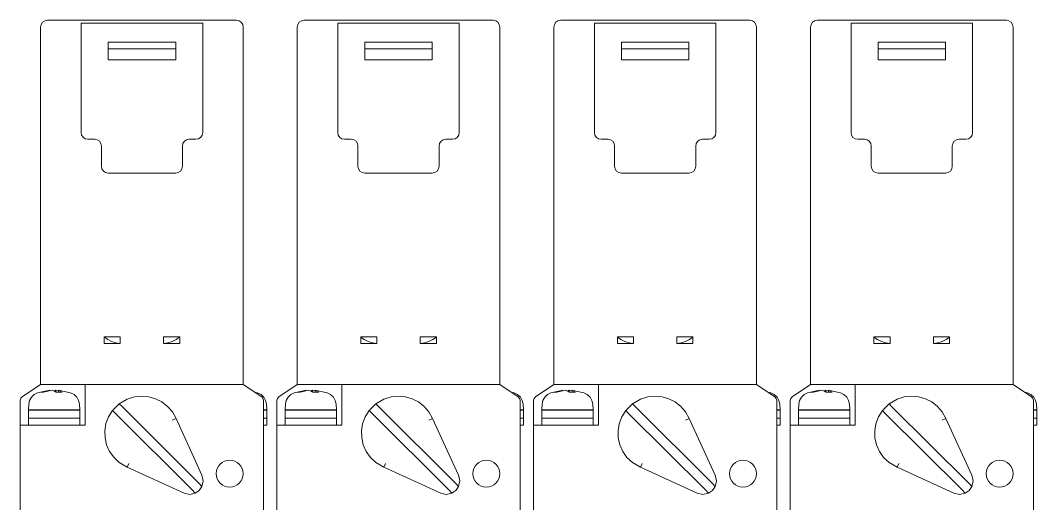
# Model space of a CAD drawing. Header units: millimetres. Extents: x 21 to 785, y 28 to 272.
# Drawn here: x 680.8 to 756, y 167.4 to 203.2 of the extents above; entities that cross this region are included whole.
import ezdxf

# ---------------------------------------------------------------- set-up
doc = ezdxf.new("R2010")
doc.units = ezdxf.units.MM

msp = doc.modelspace()

# ---------------------------------------------------------------- linework, layer by layer
at = {"color": 7, "lineweight": 0}
for points in [[(682.754, 203.219), (682.56, 203.18), (682.401, 203.073), (682.294, 202.914), (682.255, 202.719)], [(682.754, 203.219), (696.754, 203.219)], [(697.253, 202.719), (697.214, 202.914), (697.107, 203.073), (696.948, 203.18), (696.754, 203.219)], [(701.75, 203.218), (701.556, 203.179), (701.397, 203.072), (701.29, 202.913), (701.251, 202.718)], [(701.75, 203.218), (715.75, 203.218)], [(716.249, 202.718), (716.209, 202.913), (716.103, 203.072), (715.944, 203.179), (715.75, 203.218)], [(720.748, 203.218), (720.554, 203.179), (720.395, 203.072), (720.288, 202.913), (720.249, 202.718)], [(720.748, 203.218), (734.748, 203.218)], [(735.247, 202.718), (735.207, 202.913), (735.1, 203.072), (734.942, 203.179), (734.748, 203.218)], [(739.746, 203.218), (739.552, 203.179), (739.393, 203.072), (739.286, 202.913), (739.247, 202.718)], [(739.746, 203.218), (753.746, 203.218)], [(754.245, 202.718), (754.205, 202.913), (754.098, 203.072), (753.94, 203.179), (753.746, 203.218)], [(682.255, 176.221), (682.255, 202.719)], [(685.254, 202.999), (694.254, 202.999)], [(685.254, 194.9), (685.254, 202.999)], [(694.254, 194.9), (694.254, 202.999)], [(697.253, 202.719), (697.253, 176.221)], [(701.251, 176.22), (701.251, 202.718)], [(704.25, 202.998), (713.25, 202.998)], [(704.25, 194.899), (704.25, 202.998)], [(713.25, 194.899), (713.25, 202.998)], [(716.249, 202.718), (716.249, 176.22)], [(720.249, 176.22), (720.249, 202.718)], [(723.248, 202.998), (732.248, 202.998)], [(723.248, 194.899), (723.248, 202.998)], [(732.248, 194.899), (732.248, 202.998)], [(735.247, 202.718), (735.247, 176.22)], [(739.247, 176.22), (739.247, 202.718)], [(742.246, 202.998), (751.246, 202.998)], [(742.246, 194.899), (742.246, 202.998)], [(751.246, 194.899), (751.246, 202.998)], [(754.245, 202.718), (754.245, 176.22)], [(687.254, 201.599), (692.254, 201.599)], [(687.254, 201.599), (687.254, 201.1)], [(687.254, 201.1), (687.254, 200.299)], [(687.254, 201.1), (692.254, 201.1)], [(692.254, 201.599), (692.254, 201.1)], [(692.254, 201.1), (692.254, 200.299)], [(706.25, 201.598), (711.249, 201.598)], [(706.25, 201.598), (706.25, 201.099)], [(706.25, 201.099), (706.25, 200.298)], [(706.25, 201.099), (711.249, 201.099)], [(711.249, 201.598), (711.249, 201.099)], [(711.249, 201.099), (711.249, 200.298)], [(725.248, 201.598), (730.247, 201.598)], [(725.248, 201.598), (725.248, 201.099)], [(725.248, 201.099), (725.248, 200.298)], [(725.248, 201.099), (730.247, 201.099)], [(730.247, 201.598), (730.247, 201.099)], [(730.247, 201.099), (730.247, 200.298)], [(744.246, 201.598), (749.245, 201.598)], [(744.246, 201.598), (744.246, 201.099)], [(744.246, 201.099), (744.246, 200.298)], [(744.246, 201.099), (749.245, 201.099)], [(749.245, 201.598), (749.245, 201.099)], [(749.245, 201.099), (749.245, 200.298)], [(687.254, 200.299), (692.254, 200.299)], [(706.25, 200.298), (711.249, 200.298)], [(725.248, 200.298), (730.247, 200.298)], [(744.246, 200.298), (749.245, 200.298)], [(685.254, 194.9), (685.293, 194.705), (685.401, 194.547), (685.56, 194.44), (685.754, 194.4)], [(693.753, 194.4), (693.948, 194.44), (694.108, 194.547), (694.215, 194.705), (694.254, 194.9)], [(704.25, 194.899), (704.289, 194.704), (704.396, 194.545), (704.555, 194.438), (704.75, 194.399)], [(712.749, 194.399), (712.944, 194.438), (713.103, 194.545), (713.211, 194.704), (713.25, 194.899)], [(723.248, 194.899), (723.287, 194.704), (723.394, 194.545), (723.553, 194.438), (723.747, 194.399)], [(731.747, 194.399), (731.942, 194.438), (732.101, 194.545), (732.209, 194.704), (732.248, 194.899)], [(742.246, 194.899), (742.285, 194.704), (742.392, 194.545), (742.551, 194.438), (742.745, 194.399)], [(750.745, 194.399), (750.94, 194.438), (751.099, 194.545), (751.207, 194.704), (751.246, 194.899)], [(686.255, 194.4), (685.754, 194.4)], [(686.754, 193.9), (686.715, 194.095), (686.608, 194.254), (686.449, 194.361), (686.255, 194.4)], [(693.254, 194.4), (693.059, 194.361), (692.9, 194.254), (692.793, 194.095), (692.754, 193.9)], [(693.753, 194.4), (693.254, 194.4)], [(705.25, 194.399), (704.75, 194.399)], [(705.75, 193.898), (705.711, 194.093), (705.604, 194.252), (705.445, 194.36), (705.25, 194.399)], [(712.25, 194.399), (712.055, 194.36), (711.896, 194.252), (711.789, 194.093), (711.749, 193.898)], [(712.749, 194.399), (712.25, 194.399)], [(724.248, 194.399), (723.747, 194.399)], [(724.748, 193.898), (724.709, 194.093), (724.602, 194.252), (724.443, 194.36), (724.248, 194.399)], [(731.248, 194.399), (731.053, 194.36), (730.894, 194.252), (730.787, 194.093), (730.747, 193.898)], [(731.747, 194.399), (731.248, 194.399)], [(743.246, 194.399), (742.745, 194.399)], [(743.746, 193.898), (743.707, 194.093), (743.6, 194.252), (743.441, 194.36), (743.246, 194.399)], [(750.246, 194.399), (750.051, 194.36), (749.892, 194.252), (749.785, 194.093), (749.745, 193.898)], [(750.745, 194.399), (750.246, 194.399)], [(686.754, 193.9), (686.754, 192.401)], [(692.754, 192.401), (692.754, 193.9)], [(705.75, 193.898), (705.75, 192.399)], [(711.749, 192.399), (711.749, 193.898)], [(724.748, 193.898), (724.748, 192.399)], [(730.747, 192.399), (730.747, 193.898)], [(743.746, 193.898), (743.746, 192.399)], [(749.745, 192.399), (749.745, 193.898)], [(686.754, 192.401), (686.794, 192.206), (686.901, 192.047), (687.06, 191.939), (687.254, 191.9)], [(692.254, 191.9), (687.254, 191.9)], [(692.254, 191.9), (692.448, 191.939), (692.607, 192.047), (692.714, 192.206), (692.754, 192.401)], [(705.75, 192.399), (705.789, 192.204), (705.896, 192.045), (706.055, 191.938), (706.25, 191.899)], [(711.249, 191.899), (706.25, 191.899)], [(711.249, 191.899), (711.444, 191.938), (711.603, 192.045), (711.71, 192.204), (711.749, 192.399)], [(724.748, 192.399), (724.787, 192.204), (724.894, 192.045), (725.053, 191.938), (725.248, 191.899)], [(730.247, 191.899), (725.248, 191.899)], [(730.247, 191.899), (730.442, 191.938), (730.601, 192.045), (730.708, 192.204), (730.747, 192.399)], [(743.746, 192.399), (743.785, 192.204), (743.892, 192.045), (744.051, 191.938), (744.246, 191.899)], [(749.245, 191.899), (744.246, 191.899)], [(749.245, 191.899), (749.44, 191.938), (749.599, 192.045), (749.706, 192.204), (749.745, 192.399)], [(686.954, 179.771), (688.154, 179.771)], [(686.954, 179.771), (686.954, 179.266)], [(686.954, 179.751), (687.221, 179.558), (687.514, 179.413), (687.827, 179.317), (688.154, 179.273)], [(686.954, 179.266), (688.154, 179.266)], [(688.154, 179.266), (688.154, 179.771)], [(691.353, 179.771), (692.554, 179.771)], [(691.353, 179.771), (691.353, 179.266)], [(691.353, 179.273), (691.68, 179.317), (691.993, 179.413), (692.287, 179.558), (692.554, 179.751)], [(691.353, 179.266), (692.554, 179.266)], [(692.554, 179.266), (692.554, 179.771)], [(705.95, 179.769), (707.15, 179.769)], [(705.95, 179.769), (705.95, 179.265)], [(705.95, 179.749), (706.217, 179.557), (706.51, 179.412), (706.823, 179.316), (707.15, 179.272)], [(705.95, 179.265), (707.15, 179.265)], [(707.15, 179.265), (707.15, 179.769)], [(710.349, 179.769), (711.55, 179.769)], [(710.349, 179.769), (710.349, 179.265)], [(710.349, 179.272), (710.676, 179.316), (710.989, 179.412), (711.283, 179.557), (711.55, 179.749)], [(710.349, 179.265), (711.55, 179.265)], [(711.55, 179.265), (711.55, 179.769)], [(724.948, 179.769), (726.148, 179.769)], [(724.948, 179.769), (724.948, 179.265)], [(724.948, 179.749), (725.215, 179.557), (725.508, 179.412), (725.821, 179.316), (726.148, 179.272)], [(724.948, 179.265), (726.148, 179.265)], [(726.148, 179.265), (726.148, 179.769)], [(729.347, 179.769), (730.548, 179.769)], [(729.347, 179.769), (729.347, 179.265)], [(729.347, 179.272), (729.674, 179.316), (729.987, 179.412), (730.281, 179.557), (730.548, 179.749)], [(729.347, 179.265), (730.548, 179.265)], [(730.548, 179.265), (730.548, 179.769)], [(743.946, 179.769), (745.146, 179.769)], [(743.946, 179.769), (743.946, 179.265)], [(743.946, 179.749), (744.213, 179.557), (744.506, 179.412), (744.819, 179.316), (745.146, 179.272)], [(743.946, 179.265), (745.146, 179.265)], [(745.146, 179.265), (745.146, 179.769)], [(748.345, 179.769), (749.545, 179.769)], [(748.345, 179.769), (748.345, 179.265)], [(748.345, 179.272), (748.672, 179.316), (748.985, 179.412), (749.279, 179.557), (749.545, 179.749)], [(748.345, 179.265), (749.545, 179.265)], [(749.545, 179.265), (749.545, 179.769)], [(680.888, 175.314), (682.255, 176.225)], [(682.754, 176.221), (682.255, 176.221)], [(682.754, 176.221), (696.754, 176.221)], [(685.555, 173.226), (685.555, 176.225)], [(696.712, 176.225), (685.555, 176.225)], [(696.712, 176.225), (697.253, 176.225)], [(697.253, 176.221), (696.754, 176.221)], [(697.253, 176.225), (698.62, 175.314)], [(699.884, 175.313), (701.251, 176.224)], [(701.75, 176.22), (701.251, 176.22)], [(701.75, 176.22), (715.75, 176.22)], [(704.551, 173.224), (704.551, 176.224)], [(715.708, 176.224), (704.551, 176.224)], [(715.708, 176.224), (716.249, 176.224)], [(716.249, 176.22), (715.75, 176.22)], [(716.249, 176.224), (717.616, 175.313)], [(718.882, 175.313), (720.249, 176.224)], [(720.748, 176.22), (720.249, 176.22)], [(720.748, 176.22), (734.748, 176.22)], [(723.549, 173.224), (723.549, 176.224)], [(734.706, 176.224), (723.549, 176.224)], [(734.706, 176.224), (735.247, 176.224)], [(735.247, 176.22), (734.748, 176.22)], [(735.247, 176.224), (736.614, 175.313)], [(737.88, 175.313), (739.247, 176.224)], [(739.746, 176.22), (739.247, 176.22)], [(739.746, 176.22), (753.746, 176.22)], [(742.547, 173.224), (742.547, 176.224)], [(753.704, 176.224), (742.547, 176.224)], [(753.704, 176.224), (754.245, 176.224)], [(754.245, 176.22), (753.746, 176.22)], [(754.245, 176.224), (755.612, 175.313)], [(680.888, 175.314), (680.79, 175.206), (680.755, 175.065)], [(682.037, 175.608), (681.78, 175.486), (681.577, 175.297), (681.439, 175.056), (681.379, 174.778)], [(682.599, 175.748), (682.037, 175.608)], [(682.285, 175.674), (682.928, 175.801)], [(682.285, 175.674), (682.476, 175.674)], [(682.476, 175.674), (683.119, 175.801)], [(683.385, 175.674), (683.119, 175.801)], [(683.254, 175.736), (683.391, 175.801)], [(683.385, 175.674), (683.846, 175.674)], [(683.51, 175.784), (683.391, 175.801)], [(683.391, 175.801), (683.391, 175.676)], [(683.911, 175.747), (683.581, 175.801)], [(683.846, 175.674), (683.581, 175.801)], [(683.581, 175.801), (683.581, 175.674)], [(684.472, 175.608), (683.911, 175.747)], [(685.13, 174.778), (685.07, 175.056), (684.932, 175.297), (684.728, 175.486), (684.472, 175.608)], [(692.28, 173.712), (692.01, 174.199), (691.659, 174.61), (691.241, 174.939), (690.772, 175.18), (690.266, 175.328), (689.737, 175.376), (689.2, 175.32), (688.669, 175.152), (688.074, 174.802)], [(698.314, 175.608), (698.085, 175.671)], [(698.972, 174.778), (698.912, 175.056), (698.775, 175.297), (698.571, 175.486), (698.314, 175.608)], [(698.753, 175.065), (698.717, 175.206), (698.62, 175.314)], [(699.884, 175.313), (699.786, 175.205), (699.75, 175.064)], [(701.033, 175.606), (700.776, 175.485), (700.573, 175.296), (700.435, 175.054), (700.375, 174.776)], [(701.595, 175.746), (701.033, 175.606)], [(701.281, 175.672), (701.924, 175.8)], [(701.281, 175.672), (701.472, 175.672)], [(701.472, 175.672), (702.114, 175.8)], [(702.381, 175.672), (702.114, 175.8)], [(702.25, 175.735), (702.387, 175.8)], [(702.381, 175.672), (702.842, 175.672)], [(702.506, 175.783), (702.387, 175.8)], [(702.387, 175.8), (702.387, 175.675)], [(702.907, 175.746), (702.576, 175.8)], [(702.842, 175.672), (702.576, 175.8)], [(702.576, 175.8), (702.576, 175.672)], [(703.468, 175.606), (702.907, 175.746)], [(704.126, 174.776), (704.066, 175.054), (703.928, 175.296), (703.724, 175.485), (703.468, 175.606)], [(711.276, 173.711), (711.006, 174.198), (710.655, 174.609), (710.237, 174.937), (709.768, 175.179), (709.262, 175.326), (708.733, 175.375), (708.195, 175.318), (707.664, 175.151), (707.07, 174.801)], [(717.31, 175.606), (717.08, 175.67)], [(717.968, 174.776), (717.908, 175.054), (717.77, 175.296), (717.567, 175.485), (717.31, 175.606)], [(717.749, 175.064), (717.713, 175.205), (717.616, 175.313)], [(718.882, 175.313), (718.784, 175.205), (718.748, 175.064)], [(720.031, 175.606), (719.774, 175.485), (719.571, 175.296), (719.433, 175.054), (719.373, 174.776)], [(720.593, 175.746), (720.031, 175.606)], [(720.279, 175.672), (720.922, 175.8)], [(720.279, 175.672), (720.47, 175.672)], [(720.47, 175.672), (721.112, 175.8)], [(721.379, 175.672), (721.112, 175.8)], [(721.248, 175.735), (721.384, 175.8)], [(721.379, 175.672), (721.84, 175.672)], [(721.504, 175.783), (721.384, 175.8)], [(721.384, 175.8), (721.384, 175.675)], [(721.905, 175.746), (721.574, 175.8)], [(721.84, 175.672), (721.574, 175.8)], [(721.574, 175.8), (721.574, 175.672)], [(722.466, 175.606), (721.905, 175.746)], [(723.124, 174.776), (723.064, 175.054), (722.926, 175.296), (722.722, 175.485), (722.466, 175.606)], [(730.274, 173.711), (730.004, 174.198), (729.653, 174.609), (729.235, 174.937), (728.766, 175.179), (728.26, 175.326), (727.731, 175.375), (727.193, 175.318), (726.662, 175.151), (726.068, 174.801)], [(736.308, 175.606), (736.078, 175.67)], [(736.966, 174.776), (736.906, 175.054), (736.768, 175.296), (736.565, 175.485), (736.308, 175.606)], [(736.746, 175.064), (736.711, 175.205), (736.614, 175.313)], [(737.88, 175.313), (737.782, 175.205), (737.746, 175.064)], [(739.029, 175.606), (738.772, 175.485), (738.569, 175.296), (738.431, 175.054), (738.371, 174.776)], [(739.591, 175.746), (739.029, 175.606)], [(739.277, 175.672), (739.92, 175.8)], [(739.277, 175.672), (739.468, 175.672)], [(739.468, 175.672), (740.11, 175.8)], [(740.377, 175.672), (740.11, 175.8)], [(740.246, 175.735), (740.382, 175.8)], [(740.377, 175.672), (740.838, 175.672)], [(740.502, 175.783), (740.382, 175.8)], [(740.382, 175.8), (740.382, 175.675)], [(740.903, 175.746), (740.572, 175.8)], [(740.838, 175.672), (740.572, 175.8)], [(740.572, 175.8), (740.572, 175.672)], [(741.464, 175.606), (740.903, 175.746)], [(742.122, 174.776), (742.062, 175.054), (741.924, 175.296), (741.72, 175.485), (741.464, 175.606)], [(749.272, 173.711), (749.002, 174.198), (748.651, 174.609), (748.233, 174.937), (747.764, 175.179), (747.258, 175.326), (746.729, 175.375), (746.191, 175.318), (745.66, 175.151), (745.066, 174.801)], [(755.306, 175.606), (755.076, 175.67)], [(755.964, 174.776), (755.904, 175.054), (755.766, 175.296), (755.563, 175.485), (755.306, 175.606)], [(755.744, 175.064), (755.709, 175.205), (755.612, 175.313)], [(680.755, 173.226), (680.755, 175.065)], [(681.379, 174.778), (681.355, 174.346)], [(685.154, 174.346), (685.13, 174.778)], [(688.074, 174.802), (687.578, 174.308)], [(688.287, 174.588), (688.074, 174.802)], [(688.287, 174.588), (693.966, 168.913)], [(698.753, 175.065), (698.753, 160.625)], [(698.997, 174.346), (698.972, 174.778)], [(699.75, 173.224), (699.75, 175.064)], [(700.375, 174.776), (700.351, 174.344)], [(704.15, 174.344), (704.126, 174.776)], [(707.07, 174.801), (706.574, 174.306)], [(707.283, 174.587), (707.07, 174.801)], [(707.283, 174.587), (712.962, 168.911)], [(717.749, 175.064), (717.749, 160.624)], [(717.993, 174.344), (717.968, 174.776)], [(718.748, 173.224), (718.748, 175.064)], [(719.373, 174.776), (719.349, 174.344)], [(723.148, 174.344), (723.124, 174.776)], [(726.068, 174.801), (725.572, 174.306)], [(726.281, 174.587), (726.068, 174.801)], [(726.281, 174.587), (731.96, 168.911)], [(736.746, 175.064), (736.746, 160.624)], [(736.991, 174.344), (736.966, 174.776)], [(737.746, 173.224), (737.746, 175.064)], [(738.371, 174.776), (738.347, 174.344)], [(742.146, 174.344), (742.122, 174.776)], [(745.066, 174.801), (744.57, 174.306)], [(745.279, 174.587), (745.066, 174.801)], [(745.279, 174.587), (750.958, 168.911)], [(755.744, 175.064), (755.744, 160.624)], [(755.989, 174.344), (755.964, 174.776)], [(681.355, 174.346), (685.154, 174.346)], [(685.154, 174.335), (681.355, 174.335)], [(681.355, 174.335), (681.355, 173.735)], [(682.766, 174.335), (683.116, 174.335)], [(685.154, 173.735), (685.154, 174.335)], [(687.578, 174.308), (687.284, 173.835), (687.095, 173.328), (687.01, 172.804), (687.026, 172.276), (687.143, 171.762), (687.357, 171.275), (687.668, 170.833), (688.072, 170.449), (688.669, 170.1)], [(687.578, 174.308), (687.793, 174.093)], [(693.474, 168.414), (687.793, 174.093)], [(698.753, 174.346), (698.997, 174.346)], [(698.997, 174.335), (698.753, 174.335)], [(698.997, 173.735), (698.997, 174.335)], [(700.351, 174.344), (704.15, 174.344)], [(704.15, 174.334), (700.351, 174.334)], [(700.351, 174.334), (700.351, 173.734)], [(701.762, 174.334), (702.112, 174.334)], [(704.15, 173.734), (704.15, 174.334)], [(706.574, 174.306), (706.28, 173.834), (706.091, 173.327), (706.006, 172.802), (706.022, 172.275), (706.139, 171.76), (706.353, 171.274), (706.664, 170.831), (707.068, 170.448), (707.664, 170.098)], [(706.574, 174.306), (706.788, 174.092)], [(712.47, 168.413), (706.788, 174.092)], [(717.749, 174.344), (717.993, 174.344)], [(717.993, 174.334), (717.749, 174.334)], [(717.993, 173.734), (717.993, 174.334)], [(719.349, 174.344), (723.148, 174.344)], [(723.148, 174.334), (719.349, 174.334)], [(719.349, 174.334), (719.349, 173.734)], [(720.76, 174.334), (721.11, 174.334)], [(723.148, 173.734), (723.148, 174.334)], [(725.572, 174.306), (725.278, 173.834), (725.089, 173.327), (725.004, 172.802), (725.02, 172.275), (725.137, 171.76), (725.351, 171.274), (725.662, 170.831), (726.066, 170.448), (726.662, 170.098)], [(725.572, 174.306), (725.786, 174.092)], [(731.468, 168.413), (725.786, 174.092)], [(736.746, 174.344), (736.991, 174.344)], [(736.991, 174.334), (736.746, 174.334)], [(736.991, 173.734), (736.991, 174.334)], [(738.347, 174.344), (742.146, 174.344)], [(742.146, 174.334), (738.347, 174.334)], [(738.347, 174.334), (738.347, 173.734)], [(739.758, 174.334), (740.108, 174.334)], [(742.146, 173.734), (742.146, 174.334)], [(744.57, 174.306), (744.275, 173.834), (744.087, 173.327), (744.002, 172.802), (744.018, 172.275), (744.135, 171.76), (744.349, 171.274), (744.659, 170.831), (745.064, 170.448), (745.66, 170.098)], [(744.57, 174.306), (744.784, 174.092)], [(750.466, 168.413), (744.784, 174.092)], [(755.744, 174.344), (755.989, 174.344)], [(755.989, 174.334), (755.744, 174.334)], [(755.989, 173.734), (755.989, 174.334)], [(680.755, 160.625), (680.755, 173.226)], [(680.755, 173.226), (681.055, 173.226)], [(685.555, 173.226), (681.055, 173.226)], [(685.154, 173.735), (681.355, 173.735)], [(681.355, 173.725), (685.154, 173.725)], [(681.355, 173.725), (681.355, 173.226)], [(685.154, 173.226), (685.154, 173.725)], [(692.28, 173.712), (692.006, 173.59)], [(692.28, 173.712), (694.199, 169.506)], [(698.997, 173.735), (698.753, 173.735)], [(698.753, 173.725), (698.997, 173.725)], [(698.753, 173.226), (698.997, 173.226)], [(698.997, 173.226), (698.997, 173.725)], [(699.75, 160.624), (699.75, 173.224)], [(699.75, 173.224), (700.051, 173.224)], [(704.551, 173.224), (700.051, 173.224)], [(704.15, 173.734), (700.351, 173.734)], [(700.351, 173.724), (704.15, 173.724)], [(700.351, 173.724), (700.351, 173.224)], [(704.15, 173.224), (704.15, 173.724)], [(711.276, 173.711), (711.002, 173.589)], [(711.276, 173.711), (713.194, 169.504)], [(717.993, 173.734), (717.749, 173.734)], [(717.749, 173.724), (717.993, 173.724)], [(717.749, 173.224), (717.993, 173.224)], [(717.993, 173.224), (717.993, 173.724)], [(718.748, 160.624), (718.748, 173.224)], [(718.748, 173.224), (719.048, 173.224)], [(723.549, 173.224), (719.048, 173.224)], [(723.148, 173.734), (719.349, 173.734)], [(719.349, 173.724), (723.148, 173.724)], [(719.349, 173.724), (719.349, 173.224)], [(723.148, 173.224), (723.148, 173.724)], [(730.274, 173.711), (730, 173.589)], [(730.274, 173.711), (732.192, 169.504)], [(736.991, 173.734), (736.746, 173.734)], [(736.746, 173.724), (736.991, 173.724)], [(736.746, 173.224), (736.991, 173.224)], [(736.991, 173.224), (736.991, 173.724)], [(737.746, 160.624), (737.746, 173.224)], [(737.746, 173.224), (738.046, 173.224)], [(742.547, 173.224), (738.046, 173.224)], [(742.146, 173.734), (738.347, 173.734)], [(738.347, 173.724), (742.146, 173.724)], [(738.347, 173.724), (738.347, 173.224)], [(742.146, 173.224), (742.146, 173.724)], [(749.272, 173.711), (748.998, 173.589)], [(749.272, 173.711), (751.19, 169.504)], [(755.989, 173.734), (755.744, 173.734)], [(755.744, 173.724), (755.989, 173.724)], [(755.744, 173.224), (755.989, 173.224)], [(755.989, 173.224), (755.989, 173.724)], [(688.79, 170.373), (688.669, 170.1)], [(692.874, 168.18), (688.669, 170.1)], [(707.786, 170.372), (707.664, 170.098)], [(711.87, 168.179), (707.664, 170.098)], [(726.784, 170.372), (726.662, 170.098)], [(730.868, 168.179), (726.662, 170.098)], [(745.782, 170.372), (745.66, 170.098)], [(749.866, 168.179), (745.66, 170.098)], [(694.201, 168.678), (694.289, 169.092), (694.199, 169.506)], [(713.197, 168.677), (713.285, 169.091), (713.194, 169.504)], [(732.195, 168.677), (732.283, 169.091), (732.192, 169.504)], [(751.193, 168.677), (751.281, 169.091), (751.19, 169.504)], [(693.708, 168.181), (693.999, 168.385), (694.201, 168.678)], [(694.201, 168.678), (693.966, 168.913)], [(712.703, 168.18), (712.995, 168.384), (713.197, 168.677)], [(713.197, 168.677), (712.962, 168.911)], [(731.701, 168.18), (731.993, 168.384), (732.195, 168.677)], [(732.195, 168.677), (731.96, 168.911)], [(750.699, 168.18), (750.991, 168.384), (751.193, 168.677)], [(751.193, 168.677), (750.958, 168.911)], [(692.874, 168.18), (693.291, 168.09), (693.708, 168.181)], [(693.474, 168.414), (693.708, 168.181)], [(711.87, 168.179), (712.287, 168.089), (712.703, 168.18)], [(712.47, 168.413), (712.703, 168.18)], [(730.868, 168.179), (731.285, 168.089), (731.701, 168.18)], [(731.468, 168.413), (731.701, 168.18)], [(749.866, 168.179), (750.283, 168.089), (750.699, 168.18)], [(750.466, 168.413), (750.699, 168.18)]]:
    msp.add_lwpolyline(points, dxfattribs=at)
for centre in [(696.253, 169.625), (715.249, 169.624), (734.247, 169.624), (753.245, 169.624)]:
    msp.add_circle(centre, 1, dxfattribs=at)

doc.saveas('drawing.dxf')
